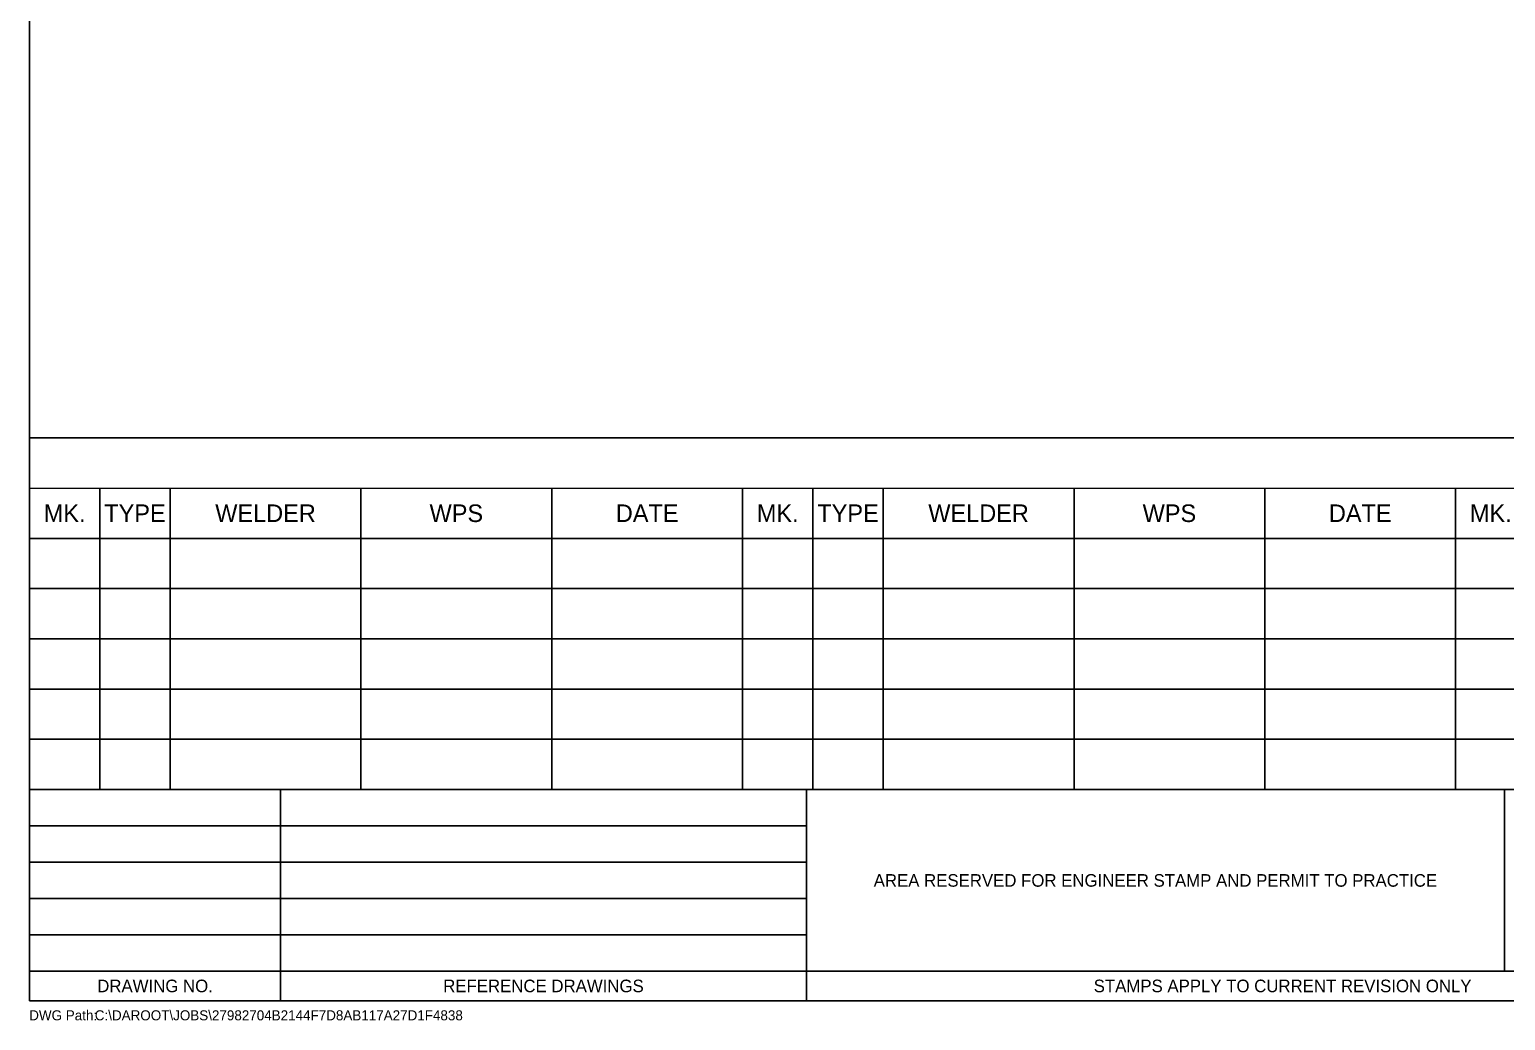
# Model space of a CAD drawing. Extents: x -4 to 426, y -3 to 272.
# Drawn here: x 0 to 147, y -2 to 96.7 of the extents above; entities that cross this region are included whole.
import ezdxf
from ezdxf.enums import TextEntityAlignment as Align

# ---------------------------------------------------------------- set-up
doc = ezdxf.new("R2010")
doc.units = 0
doc.header["$LTSCALE"] = 10
doc.layers.get('0').update_dxf_attribs({"lineweight": 0})
doc.layers.get('DEFPOINTS').update_dxf_attribs({"color": 9})
for name, color, linetype in [('BOM', 7, 'Continuous'), ('Title Block', 255, 'Continuous'), ('TITLE BLOCK-TEXT', 12, 'Continuous')]:
    doc.layers.add(name, color=color, linetype=linetype)
doc.styles.add('framdcn', font='', dxfattribs={"height": 2.5})
doc.styles.add('Scovan Standard', font='', dxfattribs={"height": 2.5})
doc.styles.get("Standard").update_dxf_attribs({"font": ''})
doc.styles.get('framdcn').set_extended_font_data('Franklin Gothic Medium Cond')
doc.styles.get('Scovan Standard').set_extended_font_data('Franklin Gothic Medium Cond')
doc.styles.get('Standard').set_extended_font_data('Franklin Gothic Medium Cond')

# ---------------------------------------------------------------- blocks, each defined once
blk = doc.blocks.new('tt-sv-iso-db')
at = {"lineweight": 0}
blk.add_line((-421.89, -217.17), (-65.94, -217.17), dxfattribs=at)
for p, q in [((-414.89, -217.17), (-414.89, -247.17)), ((-407.89, -217.17), (-407.89, -247.17)), ((-388.89, -217.17), (-388.89, -247.17)), ((-369.89, -217.17), (-369.89, -247.17)), ((-350.89, -217.17), (-350.89, -247.17)), ((-343.89, -217.17), (-343.89, -247.17)), ((-336.89, -217.17), (-336.89, -247.17)), ((-317.89, -217.17), (-317.89, -247.17)), ((-298.89, -217.17), (-298.89, -247.17)), ((-279.89, -217.17), (-279.89, -247.17)), ((-421.89, -222.17), (-65.94, -222.17)), ((-421.89, -227.17), (-65.94, -227.17)), ((-421.89, -232.17), (-65.94, -232.17)), ((-421.89, -237.17), (-65.94, -237.17)), ((-421.89, -242.17), (-65.94, -242.17))]:
    blk.add_line(p, q)
at = {"color": 255}
blk.add_lwpolyline([(0, -212.17), (-421.89, -212.17)], dxfattribs=at)
at = {"layer": 'BOM', "style": 'framdcn'}
for s, p in [('MK.', (-418.39, -219.67)), ('TYPE', (-411.39, -219.67)), ('WELDER', (-398.39, -219.67)), ('WPS', (-379.39, -219.67)), ('DATE', (-360.39, -219.67)), ('MK.', (-347.39, -219.67)), ('TYPE', (-340.39, -219.67)), ('WELDER', (-327.39, -219.67)), ('WPS', (-308.39, -219.67)), ('DATE', (-289.39, -219.67)), ('MK.', (-276.39, -219.67))]:
    blk.add_text(s, height=1.75, dxfattribs=at).set_placement(p, align=Align.MIDDLE_CENTER)
at = {"layer": 'TITLE BLOCK-TEXT', "color": 210, "style": 'Scovan Standard'}
for tag, p in [('CN', (-57.69, -221.76)), ('MOD_NO', (-41.21, -221.76)), ('INSULATION', (-49.45, -229.02)), ('PAINT', (-16.49, -229.02)), ('LN', (-32.97, -236.28)), ('CLIENTDWGNO', (-32.97, -243.54))]:
    blk.add_attdef(tag, text='', height=2, dxfattribs=at).set_placement(p, align=Align.MIDDLE_CENTER)
at = {"layer": 'TITLE BLOCK-TEXT', "color": 210, "lineweight": 30, "flags": 104}
blk.add_attdef('WPS', text='', height=2, dxfattribs=at).set_placement((-16.43, -221.76), align=Align.MIDDLE_CENTER)
blk = doc.blocks.new('PADX-TBD')
at = {"layer": 'DEFPOINTS', "color": 9}
blk.add_line((293.73, 5.9), (293.73, 42.04), dxfattribs=at)
at = {"layer": 'Title Block', "color": 255}
for p, q in [((0, 0), (0, 536.37)), ((843.77, 42.04), (0, 42.04)), ((154.7, 0), (154.7, 42.04)), ((0, 5.9), (574.82, 5.9)), ((843.77, 0), (0, 0))]:
    blk.add_line(p, q, dxfattribs=at)
at = {"layer": 'Title Block', "color": 9}
for p, q in [((50, 0), (50, 42.04)), ((154.7, 34.81), (0, 34.81)), ((154.7, 27.58), (0, 27.58)), ((154.7, 20.35), (0, 20.35)), ((154.7, 13.13), (0, 13.13))]:
    blk.add_line(p, q, dxfattribs=at)
at = {"layer": 'DEFPOINTS', "color": 9, "style": 'Scovan Standard'}
blk.add_text('AREA RESERVED FOR ENGINEER STAMP AND PERMIT TO PRACTICE', height=2.5, dxfattribs=at).set_placement((224.21, 23.95), align=Align.MIDDLE_CENTER)
at = {"layer": 'TITLE BLOCK-TEXT', "color": 7, "style": 'Scovan Standard'}
for s, p in [('DRAWING NO.', (25, 2.95)), ('REFERENCE DRAWINGS', (102.35, 2.95))]:
    blk.add_text(s, height=2.5, dxfattribs=at).set_placement(p, align=Align.MIDDLE)
blk.add_text('STAMPS APPLY TO CURRENT REVISION ONLY ', height=2.5, dxfattribs=at).set_placement((250.01, 2.95), align=Align.MIDDLE_CENTER)
at = {"layer": 'TITLE BLOCK-TEXT', "color": 12, "style": 'Scovan Standard'}
blk.add_text('DWG Path:', height=2, dxfattribs=at).set_placement((-0.06, -2.9), align=Align.MIDDLE_LEFT)
at = {"layer": 'TITLE BLOCK-TEXT', "color": 12, "style": 'Scovan Standard', "flags": 8}
for tag, p in [('REF_5', (25, 38.42)), ('REV_5', (352.84, 38.42)), ('PROJECT5', (504.32, 38.42)), ('DATE5', (525.83, 38.42)), ('BY5', (542.96, 38.42)), ('CHK5', (555.71, 38.42)), ('PE5', (568.45, 38.42)), ('REF_4', (25, 31.19)), ('REV_4', (352.84, 31.19)), ('PROJECT4', (504.32, 31.19)), ('DATE4', (525.83, 31.19)), ('BY4', (542.96, 31.19)), ('CHK4', (555.71, 31.19)), ('PE4', (568.45, 31.19)), ('REF_3', (25, 23.97)), ('REV_3', (352.84, 23.97)), ('PROJECT3', (504.32, 23.97)), ('DATE3', (525.83, 23.97)), ('BY3', (542.96, 23.97)), ('CHK3', (555.71, 23.97)), ('PE3', (568.45, 23.97)), ('REF_2', (25, 16.74)), ('REV_2', (352.84, 16.74)), ('PROJECT2', (504.32, 16.74)), ('DATE2', (525.83, 16.74)), ('BY2', (542.96, 16.74)), ('CHK2', (555.71, 16.74)), ('PE2', (568.45, 16.74)), ('REF_1', (25, 9.51)), ('REV_1', (352.84, 9.51)), ('PROJECT1', (504.32, 9.51)), ('DATE1', (525.83, 9.51)), ('BY1', (542.96, 9.51)), ('CHK1', (555.71, 9.51)), ('PE1', (568.45, 9.51))]:
    blk.add_attdef(tag, text='', height=2.5, dxfattribs=at).set_placement(p, align=Align.MIDDLE_CENTER)
for tag, height, p in [('REF_5_DESC', 2.5, (52.27, 38.42)), ('REV_5_DESC', 2.5, (363.04, 38.42)), ('REF_4_DESC', 2.5, (52.27, 31.19)), ('REV_4_DESC', 2.5, (363.04, 31.19)), ('REF_3_DESC', 2.5, (52.27, 23.97)), ('REV_3_DESC', 2.5, (363.04, 23.97)), ('REF_2_DESC', 2.5, (52.27, 16.74)), ('REV_2_DESC', 2.5, (363.04, 16.74)), ('REF_1_DESC', 2.5, (52.27, 9.51)), ('REV_1_DESC', 2.5, (363.04, 9.51)), ('PATH', 2, (13, -2.9)), ('USER_PLOTTED', 2, (309, -2.9)), ('PLOT_DATE', 2, (348, -2.9))]:
    blk.add_attdef(tag, text='', height=height, dxfattribs=at).set_placement(p, align=Align.MIDDLE_LEFT)
at = {"layer": 'TITLE BLOCK-TEXT', "color": 12, "style": 'Scovan Standard'}
for tag, p in [('TITLE1', (747.45, 37.28)), ('LSD', (747.45, 31.28)), ('TITLE2', (747.45, 25.28)), ('TITLE3', (747.45, 19.28)), ('CLIENTDRAWINGNO', (686.57, 5.99)), ('RN', (838.5, 5.99))]:
    blk.add_attdef(tag, text='', height=4, dxfattribs=at).set_placement(p, align=Align.MIDDLE_CENTER)
at = {"layer": 'TITLE BLOCK-TEXT', "color": 210, "style": 'Scovan Standard', "flags": 8}
blk.add_attdef('DWGNO', text='', height=4, dxfattribs=at).set_placement((777.51, 5.99), align=Align.MIDDLE_CENTER)

msp = doc.modelspace()

# ---------------------------------------------------------------- block references
ref = msp.add_blockref('PADX-TBD', (0, 0), dxfattribs=dict(xscale=0.5, yscale=0.5, zscale=0.5))
ref.add_attrib('PATH', 'C:\\DAROOT\\JOBS\\27982704B2144F7D8AB117A27D1F4838', dxfattribs={"layer": 'TITLE BLOCK-TEXT', "color": 12, "height": 1, "style": 'Scovan Standard'}).set_placement((6.5, -1.45), align=Align.MIDDLE_LEFT)
at = {"layer": 'BOM'}
msp.add_blockref('tt-sv-iso-db', (421.89, 268.19), dxfattribs=at)

doc.saveas('drawing.dxf')
